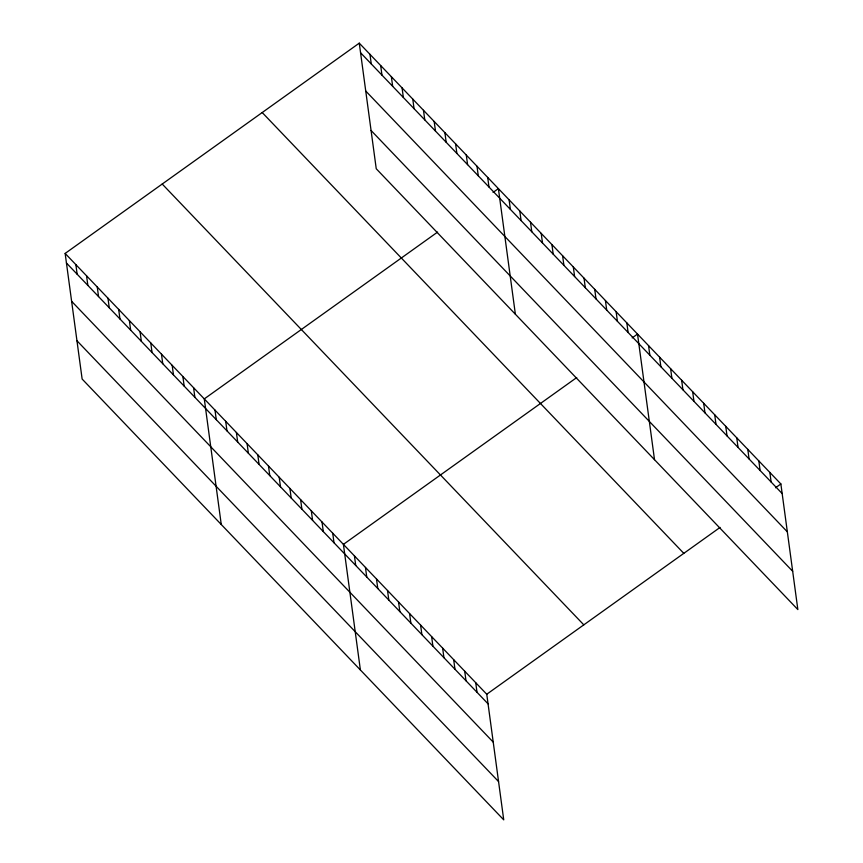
<?xml version="1.0" encoding="UTF-8"?>
<svg xmlns="http://www.w3.org/2000/svg" width="863" height="863" viewBox="0 0 863 863"><rect width="100%" height="100%" fill="white"/><g stroke="black" fill="none" stroke-linecap="round" stroke-linejoin="round"><path stroke-width="1.29" d="M65.146 253.431L486.754 694.24L503.733 819.85L82.136 379.04L65.146 253.431L359.267 43.15L780.864 483.96L797.854 609.569L376.246 168.76L359.267 43.15M437.595 232.082L204.283 398.9L221.262 524.51M493.064 192.427L498.393 188.619L515.373 314.229M576.732 377.552L343.409 544.37L360.389 669.979M632.191 337.897L637.52 334.089L654.51 459.688M486.754 694.24L720.076 527.422M775.535 487.778L780.864 483.96M360.561 52.74L782.158 493.55M365.739 91.025L787.336 531.835M371.068 130.475L792.676 571.284M262.212 112.546L683.809 553.356M162.212 184.035L583.809 624.855M66.451 263.021L488.048 703.83M71.618 301.306L493.226 742.115M76.958 340.756L498.555 781.565M769.839 472.428L771.134 482.018M758.814 460.907L760.109 470.486M747.79 449.375L749.084 458.965M736.765 437.843L738.059 447.433M725.74 426.322L727.034 435.901M714.704 414.79L716.01 424.38M703.679 403.258L704.974 412.848M692.655 391.726L693.949 401.317M681.63 380.205L682.924 389.785M670.605 368.674L671.899 378.264M659.58 357.142L660.875 366.732M648.545 345.61L649.85 355.2M626.818 322.891L628.113 332.482M616.117 311.705L617.412 321.295M605.416 300.518L606.711 310.108M594.715 289.332L596.009 298.911M584.014 278.134L585.308 287.724M573.312 266.947L574.607 276.538M562.611 255.761L563.906 265.34M551.899 244.563L553.205 254.154M541.198 233.377L542.503 242.967M530.497 222.19L531.791 231.769M519.796 210.993L521.09 220.583M509.094 199.806L510.389 209.396M487.692 177.433L488.987 187.012M476.991 166.235L478.285 175.825M466.29 155.049L467.584 164.639M455.588 143.862L456.883 153.441M444.887 132.665L446.182 142.255M434.175 121.478L435.481 131.068M423.474 110.291L424.779 119.881M412.773 99.094L414.067 108.684M402.072 87.907L403.366 97.497M475.729 682.719L477.023 692.299M391.371 76.721L392.665 86.311M464.704 671.187L465.998 680.778M380.669 65.534L381.964 75.113M453.668 659.656L454.974 669.246M369.968 54.337L371.263 63.927M442.643 648.124L443.938 657.714M431.619 636.603L432.913 646.182M420.594 625.071L421.888 634.661M409.569 613.539L410.864 623.129M398.544 602.018L399.839 611.597M387.509 590.486L388.814 600.076M376.484 578.954L377.789 588.544M365.459 567.423L366.753 577.013M354.434 555.901L355.729 565.481M332.708 533.183L334.003 542.762M322.007 521.986L323.301 531.576M311.306 510.799L312.6 520.389M300.594 499.612L301.899 509.192M289.892 488.415L291.198 498.005M279.191 477.228L280.486 486.818M268.49 466.042L269.785 475.632M257.789 454.855L259.083 464.434M247.088 443.658L248.382 453.248M236.386 432.471L237.681 442.061M225.685 421.284L226.98 430.864M214.984 410.087L216.279 419.677M193.582 387.714L194.876 397.293M182.87 376.516L184.175 386.106M172.169 365.329L173.474 374.92M161.467 354.143L162.762 363.733M150.766 342.956L152.061 352.536M140.065 331.759L141.359 341.349M129.364 320.572L130.658 330.162M118.663 309.386L119.957 318.965M107.961 298.188L109.256 307.778M97.26 287.001L98.555 296.592M86.559 275.815L87.853 285.405M75.858 264.617L77.152 274.207"/></g></svg>
